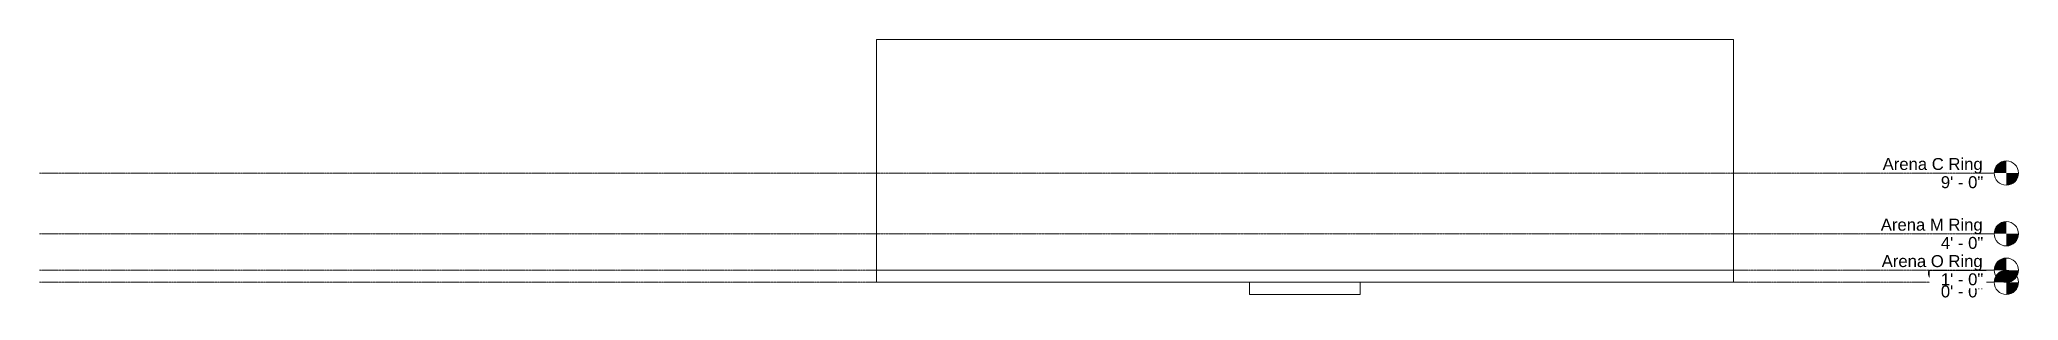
# Model space of a CAD drawing. Header units: inches. Extents: x -918 to 1039, y -18 to 240.
import ezdxf

# ---------------------------------------------------------------- set-up
doc = ezdxf.new("R2010")
doc.units = ezdxf.units.IN
doc.header["$MEASUREMENT"] = 0
doc.linetypes.add('Grid Line 1_2_', pattern=[0.875, 0.5, -0.125, 0.125, -0.125])
for name, color, linetype, lineweight in [('A-FLOR-LEVL', 6, 'Continuous', 9), ('A-FLOR-OTLN', 6, 'Continuous', 13), ('A-WALL', 2, 'Continuous', 13)]:
    doc.layers.add(name, color=color, linetype=linetype, lineweight=lineweight)

# ---------------------------------------------------------------- blocks, each defined once
blk = doc.blocks.new('Level - Level Head - Circle-50818-North')
at = {"layer": 'A-FLOR-LEVL'}
h = blk.add_hatch(color=256, dxfattribs=at)
edge = h.paths.add_edge_path(flags=0)
edge.add_line((1027.3, 0), (1015.3, 0))
edge.add_arc((1027.3, 0), 12, 90, 180, ccw=False)
edge.add_line((1027.3, 12), (1027.3, 0))
h = blk.add_hatch(color=256, dxfattribs=at)
edge = h.paths.add_edge_path(flags=0)
edge.add_line((1027.3, -12), (1027.3, 0))
edge.add_line((1027.3, 0), (1039.3, 0))
edge.add_arc((1027.3, 0), 12, 270, 360, ccw=False)
blk.add_circle((1027.3, 0), 12, dxfattribs=at)

msp = doc.modelspace()

# ---------------------------------------------------------------- linework, layer by layer
at = {"layer": 'A-FLOR-OTLN'}
for p, q in [((-90.6, 12), (-90.6, 0)), ((-90.6, 12), (757.4, 12)), ((278.6, 0), (278.6, -12)), ((388.1, 0), (388.1, -12)), ((757.4, 0), (757.4, 12)), ((388.1, -12), (278.6, -12))]:
    msp.add_line(p, q, dxfattribs=at)
at = {"layer": 'A-WALL'}
for p, q in [((-90.6, 240), (-90.6, 12)), ((-90.6, 240), (757.4, 240)), ((757.4, 12), (757.4, 240)), ((757.4, 0), (-90.6, 0))]:
    msp.add_line(p, q, dxfattribs=at)

# ---------------------------------------------------------------- block references
at = {"layer": 'A-FLOR-LEVL'}
for p in [(0, 108), (0, 48), (0, 0)]:
    msp.add_blockref('Level - Level Head - Circle-50818-North', p, dxfattribs=at)

# ---------------------------------------------------------------- next in the draw order: texts
at = {"layer": 'A-FLOR-LEVL', "char_height": 11.802, "attachment_point": 3, "line_spacing_factor": 0.938532, "bg_fill": 3, "box_fill_scale": 1.25, "bg_fill_color": 0, "bg_fill_transparency": 0}
for s, insert, width in [('\\fArial|b0|i0|c0|p34|;Arena C Ring', (1003.9, 122.9), 117.792), ('\\fArial|b0|i0|c0|p34|;Arena M Ring', (1003.9, 62.9), 119.952), ('\\fArial|b0|i0|c0|p34|;Ground', (1003.9, 14.9), 65.52)]:
    msp.add_mtext(s, dxfattribs=dict(at, insert=insert, width=width))

# ---------------------------------------------------------------- next in the draw order: texts
at = {"layer": 'A-FLOR-LEVL', "char_height": 11.802, "width": 49.968, "attachment_point": 3, "line_spacing_factor": 0.938532, "bg_fill": 3, "box_fill_scale": 1.25, "bg_fill_color": 0, "bg_fill_transparency": 0}
for s, insert in [('\\fArial|b0|i0|c0|p34|;9\' - 0"', (1004.5, 104.9)), ('\\fArial|b0|i0|c0|p34|;4\' - 0"', (1004.5, 44.9)), ('\\fArial|b0|i0|c0|p34|;0\' - 0"', (1004.5, -3.1))]:
    msp.add_mtext(s, dxfattribs=dict(at, insert=insert))

# ---------------------------------------------------------------- next in the draw order: linework, layer by layer
at = {"layer": 'A-FLOR-LEVL', "linetype": 'Grid Line 1_2_'}
for p, q in [((-918.4, 108), (1015.3, 108)), ((-918.4, 48), (1015.3, 48)), ((-918.4, 0), (1015.3, 0))]:
    msp.add_line(p, q, dxfattribs=at)

# ---------------------------------------------------------------- next in the draw order: block references
at = {"layer": 'A-FLOR-LEVL'}
msp.add_blockref('Level - Level Head - Circle-50818-North', (0, 12), dxfattribs=at)

# ---------------------------------------------------------------- next in the draw order: texts
at = {"layer": 'A-FLOR-LEVL', "insert": (1003.9, 26.9), "char_height": 11.802, "width": 118.944, "attachment_point": 3, "line_spacing_factor": 0.938532, "bg_fill": 3, "box_fill_scale": 1.25, "bg_fill_color": 0, "bg_fill_transparency": 0}
msp.add_mtext('\\fArial|b0|i0|c0|p34|;Arena O Ring', dxfattribs=at)

# ---------------------------------------------------------------- next in the draw order: texts
at = {"layer": 'A-FLOR-LEVL', "insert": (1004.5, 8.9), "char_height": 11.802, "width": 49.968, "attachment_point": 3, "line_spacing_factor": 0.938532, "bg_fill": 3, "box_fill_scale": 1.25, "bg_fill_color": 0, "bg_fill_transparency": 0}
msp.add_mtext('\\fArial|b0|i0|c0|p34|;1\' - 0"', dxfattribs=at)

# ---------------------------------------------------------------- next in the draw order: linework, layer by layer
at = {"layer": 'A-FLOR-LEVL', "linetype": 'Grid Line 1_2_'}
msp.add_line((-918.4, 12), (1015.3, 12), dxfattribs=at)

doc.saveas('drawing.dxf')
